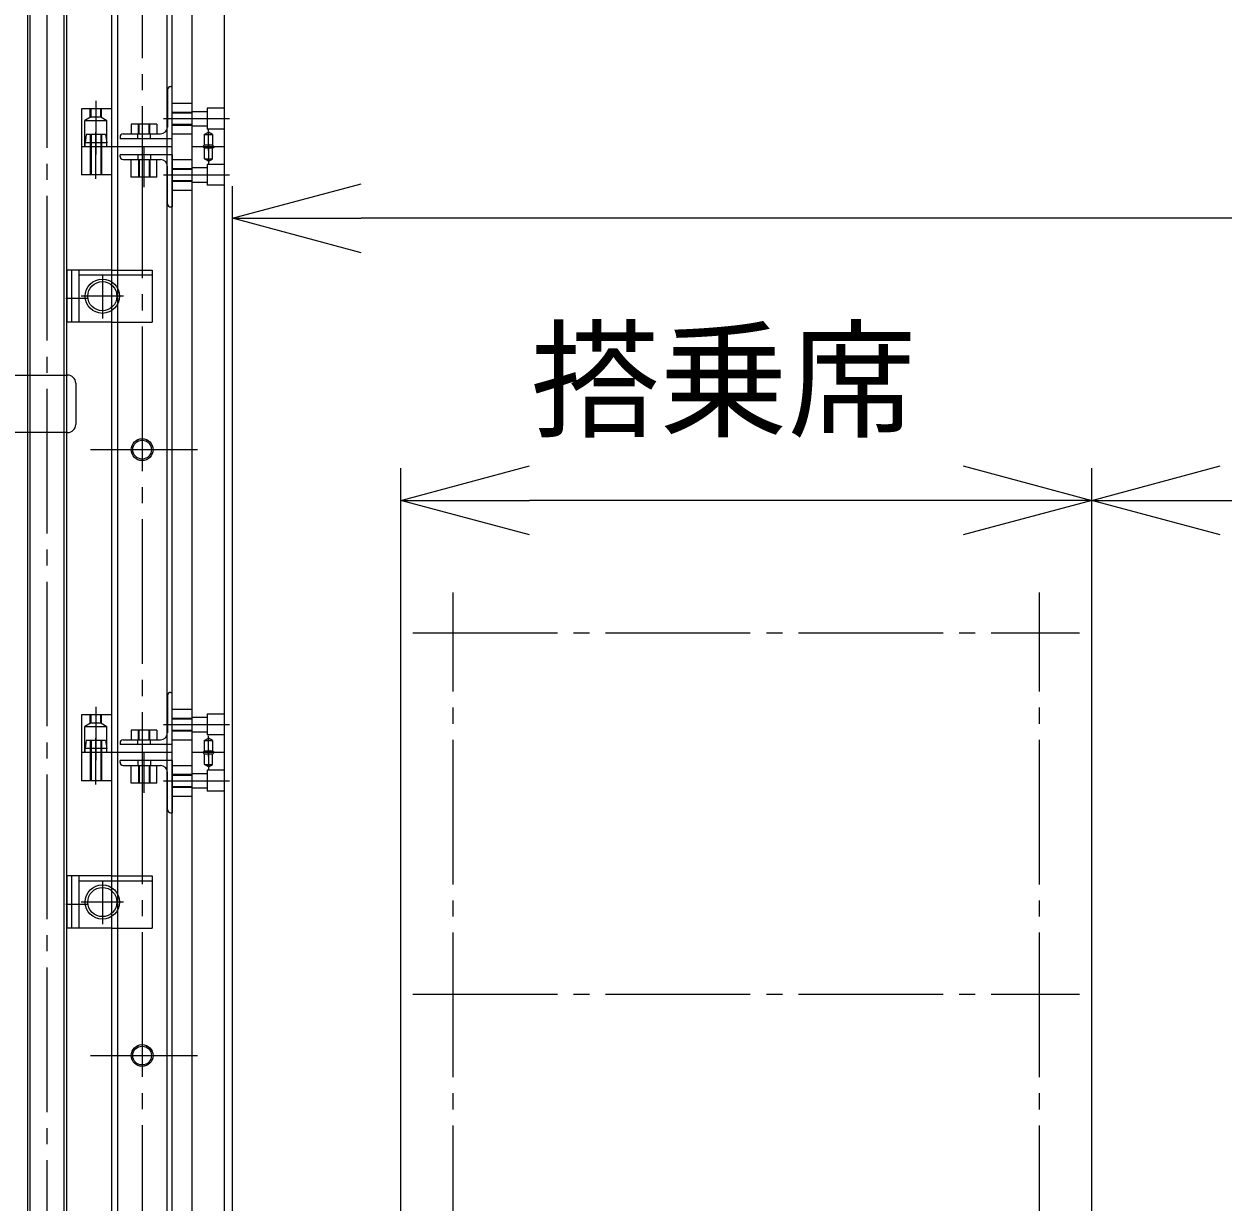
# Model space of a CAD drawing. Units: millimetres, scale not verified. Extents: x -7202 to 7173, y -9671 to 10206.
# Drawn here: x -4335 to -2842, y 2753 to 4219 of the extents above; entities that cross this region are included whole.
import ezdxf
from ezdxf.enums import TextEntityAlignment as Align

# ---------------------------------------------------------------- set-up
doc = ezdxf.new("R2010")
doc.units = ezdxf.units.MM
doc.header["$LTSCALE"] = 20
doc.linetypes.add('CHAIN2', pattern=[12, 9, -1, 1, -1])
for name, color, linetype, lineweight in [('0-1_10 常用実線', 3, 'Continuous', 18), ('0-3_12 常用一点鎖線', 3, 'CHAIN2', 18), ('0-5_05 寸法', 3, 'Continuous', 18), ('0-6_30 補完実線', 6, 'Continuous', 18), ('0-7_32 補完一点鎖線', 6, 'CHAIN2', 18), ('0-B_20 準用実線', 4, 'Continuous', 18)]:
    doc.layers.add(name, color=color, linetype=linetype, lineweight=lineweight)
doc.styles.add('ＭＳ ゴシック', font='')
doc.styles.get('ＭＳ ゴシック').set_extended_font_data('MS Gothic')

msp = doc.modelspace()

# ---------------------------------------------------------------- linework, layer by layer
at = {"layer": '0-1_10 常用実線'}
for p, q in [((-4225.26, 4066.42), (-4225.26, 4820.42)), ((-4218.42, 4820.42), (-4218.42, 4066.42)), ((-4157.1, 4820.42), (-4157.1, 4066.42)), ((-4150.26, 4066.42), (-4150.26, 4820.42)), ((-4125.26, 4066.42), (-4125.26, 4820.42)), ((-4085.26, 4066.42), (-4085.26, 4820.42)), ((-4156.26, 4137.42), (-4156.26, 4090.92)), ((-4152.26, 4141.42), (-4150.26, 4141.42)), ((-4150.26, 4076.42), (-4150.26, 4141.42)), ((-4150.26, 4120.42), (-4125.26, 4120.42)), ((-4125.26, 4082.42), (-4125.26, 4120.42)), ((-4263.26, 4113.42), (-4263.26, 4066.42)), ((-4225.26, 4113.42), (-4263.26, 4113.42)), ((-4252.26, 4102.9), (-4252.26, 4113.42)), ((-4251.36, 4103.42), (-4251.36, 4113.42)), ((-4238.26, 4102.9), (-4238.26, 4113.42)), ((-4150.26, 4109.42), (-4125.26, 4109.42)), ((-4150.26, 4108.52), (-4125.26, 4108.52)), ((-4125.26, 4110.42), (-4106.76, 4110.42)), ((-4085.26, 4114.42), (-4106.76, 4114.42)), ((-4106.76, 4114.42), (-4106.76, 4088.42)), ((-4259.01, 4066.42), (-4259.01, 4099.01)), ((-4239.16, 4103.42), (-4231.51, 4099.01)), ((-4231.51, 4066.42), (-4231.51, 4099.01)), ((-4192.26, 4082.42), (-4192.26, 4094.42)), ((-4191.36, 4082.42), (-4191.36, 4094.42)), ((-4179.16, 4082.42), (-4179.16, 4094.42)), ((-4178.26, 4082.42), (-4178.26, 4094.42)), ((-4169.26, 4094.42), (-4169.26, 4082.42)), ((-4150.26, 4094.32), (-4125.26, 4094.32)), ((-4150.26, 4093.42), (-4125.26, 4093.42)), ((-4125.26, 4092.42), (-4106.76, 4092.42)), ((-4257.26, 4081.42), (-4258.76, 4071.42)), ((-4233.26, 4081.42), (-4257.26, 4081.42)), ((-4252.26, 4081.42), (-4252.26, 4031.42)), ((-4251.36, 4081.42), (-4251.36, 4031.42)), ((-4239.16, 4081.42), (-4239.16, 4031.42)), ((-4238.26, 4081.42), (-4238.26, 4031.42)), ((-4233.26, 4081.42), (-4231.76, 4071.42)), ((-4215.26, 4078.42), (-4215.26, 4076.42)), ((-4150.26, 4076.42), (-4215.26, 4076.42)), ((-4211.26, 4082.42), (-4164.76, 4082.42)), ((-4193.26, 4076.42), (-4193.26, 4082.42)), ((-4177.26, 4076.42), (-4177.26, 4082.42)), ((-4150.26, 4082.42), (-4125.26, 4082.42)), ((-4110.51, 4081.42), (-4105.26, 4084.45)), ((-4110.51, 4081.42), (-4110.51, 4068.42)), ((-4110.51, 4081.42), (-4100.01, 4081.42)), ((-4085.26, 4088.42), (-4106.76, 4088.42)), ((-4100.01, 4081.42), (-4105.26, 4084.45)), ((-4100.01, 4081.42), (-4100.01, 4068.42)), ((-4150.26, 4066.42), (-4263.26, 4066.42)), ((-4263.26, 4066.42), (-4263.26, 4031.42)), ((-4225.26, 4066.42), (-4263.26, 4066.42)), ((-4258.76, 4066.42), (-4258.76, 4071.42)), ((-4231.76, 4071.42), (-4258.76, 4071.42)), ((-4231.76, 4066.42), (-4231.76, 4071.42)), ((-4225.26, 3312.42), (-4225.26, 4066.42)), ((-4150.26, 4066.42), (-4225.26, 4066.42)), ((-4218.42, 4066.42), (-4218.42, 3312.42)), ((-4157.1, 4066.42), (-4157.1, 3312.42)), ((-4150.26, 3312.42), (-4150.26, 4066.42)), ((-4125.26, 3312.42), (-4125.26, 4066.42)), ((-4085.26, 4066.42), (-4125.26, 4066.42)), ((-4085.26, 4066.42), (-4125.26, 4066.42)), ((-4112.51, 4066.42), (-4110.51, 4068.42)), ((-4100.01, 4068.42), (-4110.51, 4068.42)), ((-4100.26, 4064.42), (-4110.26, 4064.42)), ((-4098.01, 4066.42), (-4100.01, 4068.42)), ((-4085.26, 3312.42), (-4085.26, 4066.42)), ((-4150.26, 4056.42), (-4215.26, 4056.42)), ((-4215.26, 4054.42), (-4215.26, 4056.42)), ((-4211.26, 4050.42), (-4164.76, 4050.42)), ((-4193.26, 4056.42), (-4193.26, 4050.42)), ((-4192.26, 4050.42), (-4192.26, 4028.42)), ((-4191.36, 4050.42), (-4191.36, 4028.42)), ((-4179.16, 4050.42), (-4179.16, 4028.42)), ((-4178.26, 4050.42), (-4178.26, 4028.42)), ((-4177.26, 4056.42), (-4177.26, 4050.42)), ((-4169.26, 4028.42), (-4169.26, 4050.42)), ((-4150.26, 4056.42), (-4150.26, 3991.42)), ((-4150.26, 4050.42), (-4125.26, 4050.42)), ((-4125.26, 4012.42), (-4125.26, 4050.42)), ((-4110.26, 4051.42), (-4100.26, 4051.42)), ((-4225.26, 4031.42), (-4263.26, 4031.42)), ((-4156.26, 3995.42), (-4156.26, 4041.92)), ((-4150.26, 4039.42), (-4125.26, 4039.42)), ((-4150.26, 4038.52), (-4125.26, 4038.52)), ((-4125.26, 4040.42), (-4106.76, 4040.42)), ((-4085.26, 4044.42), (-4106.76, 4044.42)), ((-4106.76, 4044.42), (-4106.76, 4018.42)), ((-4150.26, 4024.32), (-4125.26, 4024.32)), ((-4150.26, 4023.42), (-4125.26, 4023.42)), ((-4125.26, 4022.42), (-4106.76, 4022.42)), ((-4085.26, 4018.42), (-4106.76, 4018.42)), ((-4150.26, 4012.42), (-4125.26, 4012.42)), ((-4152.26, 3991.42), (-4150.26, 3991.42)), ((-4281.26, 3912.92), (-4281.26, 3847.92)), ((-4275.26, 3912.92), (-4281.26, 3912.92)), ((-4275.26, 3847.92), (-4275.26, 3912.92)), ((-4225.26, 3912.92), (-4275.26, 3912.92)), ((-4266.26, 3847.92), (-4266.26, 3912.92)), ((-4225.26, 3912.92), (-4175.26, 3912.92)), ((-4175.26, 3912.92), (-4175.26, 3847.92)), ((-4266.26, 3906.92), (-4175.26, 3906.92)), ((-4275.26, 3847.92), (-4281.26, 3847.92)), ((-4225.26, 3847.92), (-4275.26, 3847.92)), ((-4225.26, 3847.92), (-4175.26, 3847.92)), ((-4156.26, 3383.42), (-4156.26, 3336.92)), ((-4152.26, 3387.42), (-4150.26, 3387.42)), ((-4150.26, 3322.42), (-4150.26, 3387.42)), ((-4263.26, 3359.42), (-4263.26, 3312.42)), ((-4225.26, 3359.42), (-4263.26, 3359.42)), ((-4252.26, 3348.9), (-4252.26, 3359.42)), ((-4251.36, 3349.42), (-4251.36, 3359.42)), ((-4238.26, 3348.9), (-4238.26, 3359.42)), ((-4150.26, 3366.42), (-4125.26, 3366.42)), ((-4125.26, 3328.42), (-4125.26, 3366.42)), ((-4085.26, 3360.42), (-4106.76, 3360.42)), ((-4106.76, 3360.42), (-4106.76, 3334.42)), ((-4259.01, 3312.42), (-4259.01, 3345.01)), ((-4239.16, 3349.42), (-4231.51, 3345.01)), ((-4231.51, 3312.42), (-4231.51, 3345.01)), ((-4150.26, 3355.42), (-4125.26, 3355.42)), ((-4150.26, 3354.52), (-4125.26, 3354.52)), ((-4125.26, 3356.42), (-4106.76, 3356.42)), ((-4211.26, 3328.42), (-4164.76, 3328.42)), ((-4193.26, 3322.42), (-4193.26, 3328.42)), ((-4192.26, 3328.42), (-4192.26, 3340.42)), ((-4191.36, 3328.42), (-4191.36, 3340.42)), ((-4179.16, 3328.42), (-4179.16, 3340.42)), ((-4178.26, 3328.42), (-4178.26, 3340.42)), ((-4177.26, 3322.42), (-4177.26, 3328.42)), ((-4169.26, 3340.42), (-4169.26, 3328.42)), ((-4150.26, 3340.32), (-4125.26, 3340.32)), ((-4150.26, 3339.42), (-4125.26, 3339.42)), ((-4150.26, 3328.42), (-4125.26, 3328.42)), ((-4125.26, 3338.42), (-4106.76, 3338.42)), ((-4110.51, 3327.42), (-4105.26, 3330.45)), ((-4085.26, 3334.42), (-4106.76, 3334.42)), ((-4100.01, 3327.42), (-4105.26, 3330.45)), ((-4257.26, 3327.42), (-4258.76, 3317.42)), ((-4258.76, 3312.42), (-4258.76, 3317.42)), ((-4231.76, 3317.42), (-4258.76, 3317.42)), ((-4233.26, 3327.42), (-4257.26, 3327.42)), ((-4252.26, 3327.42), (-4252.26, 3277.42)), ((-4251.36, 3327.42), (-4251.36, 3277.42)), ((-4239.16, 3327.42), (-4239.16, 3277.42)), ((-4238.26, 3327.42), (-4238.26, 3277.42)), ((-4233.26, 3327.42), (-4231.76, 3317.42)), ((-4231.76, 3312.42), (-4231.76, 3317.42)), ((-4215.26, 3324.42), (-4215.26, 3322.42)), ((-4150.26, 3322.42), (-4215.26, 3322.42)), ((-4112.51, 3312.42), (-4110.51, 3314.42)), ((-4110.51, 3327.42), (-4110.51, 3314.42)), ((-4110.51, 3327.42), (-4100.01, 3327.42)), ((-4100.01, 3314.42), (-4110.51, 3314.42)), ((-4100.01, 3327.42), (-4100.01, 3314.42)), ((-4098.01, 3312.42), (-4100.01, 3314.42)), ((-4150.26, 3312.42), (-4263.26, 3312.42)), ((-4263.26, 3312.42), (-4263.26, 3277.42)), ((-4225.26, 3312.42), (-4263.26, 3312.42)), ((-4225.26, 2558.42), (-4225.26, 3312.42)), ((-4150.26, 3312.42), (-4225.26, 3312.42)), ((-4218.42, 3312.42), (-4218.42, 2558.42)), ((-4150.26, 3302.42), (-4215.26, 3302.42)), ((-4215.26, 3300.42), (-4215.26, 3302.42)), ((-4193.26, 3302.42), (-4193.26, 3296.42)), ((-4177.26, 3302.42), (-4177.26, 3296.42)), ((-4157.1, 3312.42), (-4157.1, 2558.42)), ((-4150.26, 2558.42), (-4150.26, 3312.42)), ((-4150.26, 3302.42), (-4150.26, 3237.42)), ((-4125.26, 2558.42), (-4125.26, 3312.42)), ((-4085.26, 3312.42), (-4125.26, 3312.42)), ((-4085.26, 3312.42), (-4125.26, 3312.42)), ((-4100.26, 3310.42), (-4110.26, 3310.42)), ((-4085.26, 2558.42), (-4085.26, 3312.42)), ((-4211.26, 3296.42), (-4164.76, 3296.42)), ((-4192.26, 3296.42), (-4192.26, 3274.42)), ((-4191.36, 3296.42), (-4191.36, 3274.42)), ((-4179.16, 3296.42), (-4179.16, 3274.42)), ((-4178.26, 3296.42), (-4178.26, 3274.42)), ((-4169.26, 3274.42), (-4169.26, 3296.42)), ((-4156.26, 3241.42), (-4156.26, 3287.92)), ((-4150.26, 3296.42), (-4125.26, 3296.42)), ((-4150.26, 3285.42), (-4125.26, 3285.42)), ((-4150.26, 3284.52), (-4125.26, 3284.52)), ((-4125.26, 3258.42), (-4125.26, 3296.42)), ((-4125.26, 3286.42), (-4106.76, 3286.42)), ((-4110.26, 3297.42), (-4100.26, 3297.42)), ((-4085.26, 3290.42), (-4106.76, 3290.42)), ((-4106.76, 3290.42), (-4106.76, 3264.42)), ((-4225.26, 3277.42), (-4263.26, 3277.42)), ((-4150.26, 3270.32), (-4125.26, 3270.32)), ((-4150.26, 3269.42), (-4125.26, 3269.42)), ((-4150.26, 3258.42), (-4125.26, 3258.42)), ((-4125.26, 3268.42), (-4106.76, 3268.42)), ((-4085.26, 3264.42), (-4106.76, 3264.42)), ((-4152.26, 3237.42), (-4150.26, 3237.42)), ((-4281.26, 3158.92), (-4281.26, 3093.92)), ((-4275.26, 3158.92), (-4281.26, 3158.92)), ((-4275.26, 3093.92), (-4275.26, 3158.92)), ((-4225.26, 3158.92), (-4275.26, 3158.92)), ((-4266.26, 3093.92), (-4266.26, 3158.92)), ((-4266.26, 3152.92), (-4175.26, 3152.92)), ((-4225.26, 3158.92), (-4175.26, 3158.92)), ((-4175.26, 3158.92), (-4175.26, 3093.92)), ((-4275.26, 3093.92), (-4281.26, 3093.92)), ((-4225.26, 3093.92), (-4275.26, 3093.92)), ((-4225.26, 3093.92), (-4175.26, 3093.92))]:
    msp.add_line(p, q, dxfattribs=at)
for points in [[(-4251.36, 4103.42), (-4239.16, 4103.42), (-4239.16, 4113.42)], [(-4251.36, 4103.42), (-4259.01, 4099.01), (-4231.51, 4099.01)], [(-4169.26, 4094.42), (-4201.26, 4094.42), (-4201.26, 4082.42)], [(-4105.26, 4048.54), (-4110.26, 4051.42), (-4110.26, 4064.42), (-4112.26, 4066.42)], [(-4105.26, 4048.54), (-4100.26, 4051.42), (-4100.26, 4064.42), (-4098.26, 4066.42)], [(-4169.26, 4028.42), (-4201.26, 4028.42), (-4201.26, 4050.42)], [(-4251.36, 3349.42), (-4239.16, 3349.42), (-4239.16, 3359.42)], [(-4251.36, 3349.42), (-4259.01, 3345.01), (-4231.51, 3345.01)], [(-4169.26, 3340.42), (-4201.26, 3340.42), (-4201.26, 3328.42)], [(-4105.26, 3294.54), (-4110.26, 3297.42), (-4110.26, 3310.42), (-4112.26, 3312.42)], [(-4105.26, 3294.54), (-4100.26, 3297.42), (-4100.26, 3310.42), (-4098.26, 3312.42)], [(-4169.26, 3274.42), (-4201.26, 3274.42), (-4201.26, 3296.42)]]:
    msp.add_lwpolyline(points, dxfattribs=at)
for centre, radius in [((-4237.26, 3880.42), 21.35), ((-4237.26, 3880.42), 18.15), ((-4187.76, 3689.42), 13.6), ((-4187.76, 3689.42), 11.7), ((-4237.26, 3126.42), 21.35), ((-4237.26, 3126.42), 18.15), ((-4187.76, 2935.42), 13.6), ((-4187.76, 2935.42), 11.7)]:
    msp.add_circle(centre, radius, dxfattribs=at)
for centre, radius, start, end in [((-4152.26, 4137.42), 4, 90, 180), ((-4164.76, 4090.92), 8.5, 270, 0), ((-4211.26, 4078.42), 4, 90, 180), ((-4211.26, 4054.42), 4, 180, 270), ((-4164.76, 4041.92), 8.5, 0, 90), ((-4152.26, 3995.42), 4, 180, 270), ((-4152.26, 3383.42), 4, 90, 180), ((-4211.26, 3324.42), 4, 90, 180), ((-4164.76, 3336.92), 8.5, 270, 0), ((-4211.26, 3300.42), 4, 180, 270), ((-4164.76, 3287.92), 8.5, 0, 90), ((-4152.26, 3241.42), 4, 180, 270)]:
    msp.add_arc(centre, radius, start, end, dxfattribs=at)
at = {"layer": '0-3_12 常用一点鎖線'}
for p, q in [((-4187.76, 4836.78), (-4187.76, 4050.06)), ((-4245.26, 4123.51), (-4245.26, 4056.85)), ((-4161.09, 4101.42), (-4116.99, 4101.42)), ((-4130.61, 4101.42), (-4078.95, 4101.42)), ((-4245.26, 4026.59), (-4245.26, 4084.58)), ((-4187.76, 4082.78), (-4187.76, 3296.06)), ((-4105.26, 4061.56), (-4105.26, 4087.43)), ((-4185.26, 4016.27), (-4185.26, 4066.91)), ((-4105.26, 4070.08), (-4105.26, 4044.28)), ((-4161.09, 4031.42), (-4116.99, 4031.42)), ((-4130.61, 4031.42), (-4078.95, 4031.42)), ((-4237.26, 3906.92), (-4237.26, 3852.81)), ((-4282.8, 3877.92), (-4256.06, 3877.92)), ((-4210.85, 3880.42), (-4263.76, 3880.42)), ((-4251.82, 3689.42), (-4118.68, 3689.42)), ((-3800.76, 2668.42), (-3800.76, 3511.62)), ((-3070.76, 2668.42), (-3070.76, 3511.62)), ((-3850.76, 3461.62), (-3020.76, 3461.62)), ((-4245.26, 3369.51), (-4245.26, 3302.85)), ((-4161.09, 3347.42), (-4116.99, 3347.42)), ((-4130.61, 3347.42), (-4078.95, 3347.42)), ((-4245.26, 3272.59), (-4245.26, 3330.58)), ((-4187.76, 3328.78), (-4187.76, 2542.06)), ((-4105.26, 3307.56), (-4105.26, 3333.43)), ((-4105.26, 3316.08), (-4105.26, 3290.28)), ((-4185.26, 3262.27), (-4185.26, 3312.91)), ((-4161.09, 3277.42), (-4116.99, 3277.42)), ((-4130.61, 3277.42), (-4078.95, 3277.42)), ((-4237.26, 3152.92), (-4237.26, 3098.81)), ((-4282.8, 3123.92), (-4256.06, 3123.92)), ((-4210.85, 3126.42), (-4263.76, 3126.42)), ((-3850.76, 3011.62), (-3020.76, 3011.62)), ((-4251.82, 2935.42), (-4118.68, 2935.42))]:
    msp.add_line(p, q, dxfattribs=at)
at = {"layer": '0-5_05 寸法', "color": 7}
for p, q in [((-4075.26, 386.42), (-4075.26, 4017.41)), ((-4075.26, 3977.41), (-3915.26, 3977.41)), ((564.74, 3977.41), (-3915.26, 3977.41)), ((-3865.76, 2638.42), (-3865.76, 3666.3)), ((-3005.76, 2638.42), (-3005.76, 3666.3)), ((-3005.76, 2592.34), (-3005.76, 3666.3)), ((-3865.76, 3626.3), (-3705.76, 3626.3)), ((-3165.76, 3626.3), (-3705.76, 3626.3)), ((-3005.76, 3626.3), (-3165.76, 3626.3)), ((-3005.76, 3626.3), (-2845.76, 3626.3)), ((-2845.76, 3626.3), (315.24, 3626.3))]:
    msp.add_line(p, q, dxfattribs=at)
for points in [[(-3915.26, 3934.54), (-4075.26, 3977.41), (-3915.26, 4020.28)], [(-3705.76, 3583.43), (-3865.76, 3626.3), (-3705.76, 3669.17)], [(-3165.76, 3669.17), (-3005.76, 3626.3), (-3165.76, 3583.43)], [(-2845.76, 3583.43), (-3005.76, 3626.3), (-2845.76, 3669.17)]]:
    msp.add_lwpolyline(points, dxfattribs=at)
at = {"layer": '0-6_30 補完実線'}
for p, q in [((-4330.56, 5685.13), (-4330.56, 155.42)), ((-4327.36, 5685.13), (-4327.36, 155.42)), ((-4285.16, 5685.13), (-4285.16, 155.42)), ((-4281.96, 5685.13), (-4281.96, 155.42))]:
    msp.add_line(p, q, dxfattribs=at)
at = {"layer": '0-7_32 補完一点鎖線'}
msp.add_line((-4306.26, 5685.13), (-4306.26, 155.42), dxfattribs=at)
at = {"layer": '0-B_20 準用実線'}
for p, q in [((-4401.06, 3782.22), (-4280.46, 3782.22)), ((-4270.46, 3772.22), (-4270.46, 3720.62)), ((-4280.46, 3710.62), (-4401.06, 3710.62))]:
    msp.add_line(p, q, dxfattribs=at)
for centre, start, end in [((-4280.46, 3772.22), 0, 90), ((-4280.46, 3720.62), 270, 0)]:
    msp.add_arc(centre, 10, start, end, dxfattribs=at)

# ---------------------------------------------------------------- texts
at = {"layer": '0-5_05 寸法', "color": 7, "style": 'ＭＳ ゴシック'}
msp.add_text('搭乗席', height=117.3, dxfattribs=at).set_placement((-3703.95, 3682.3), align=Align.BOTTOM_LEFT)

doc.saveas('drawing.dxf')
